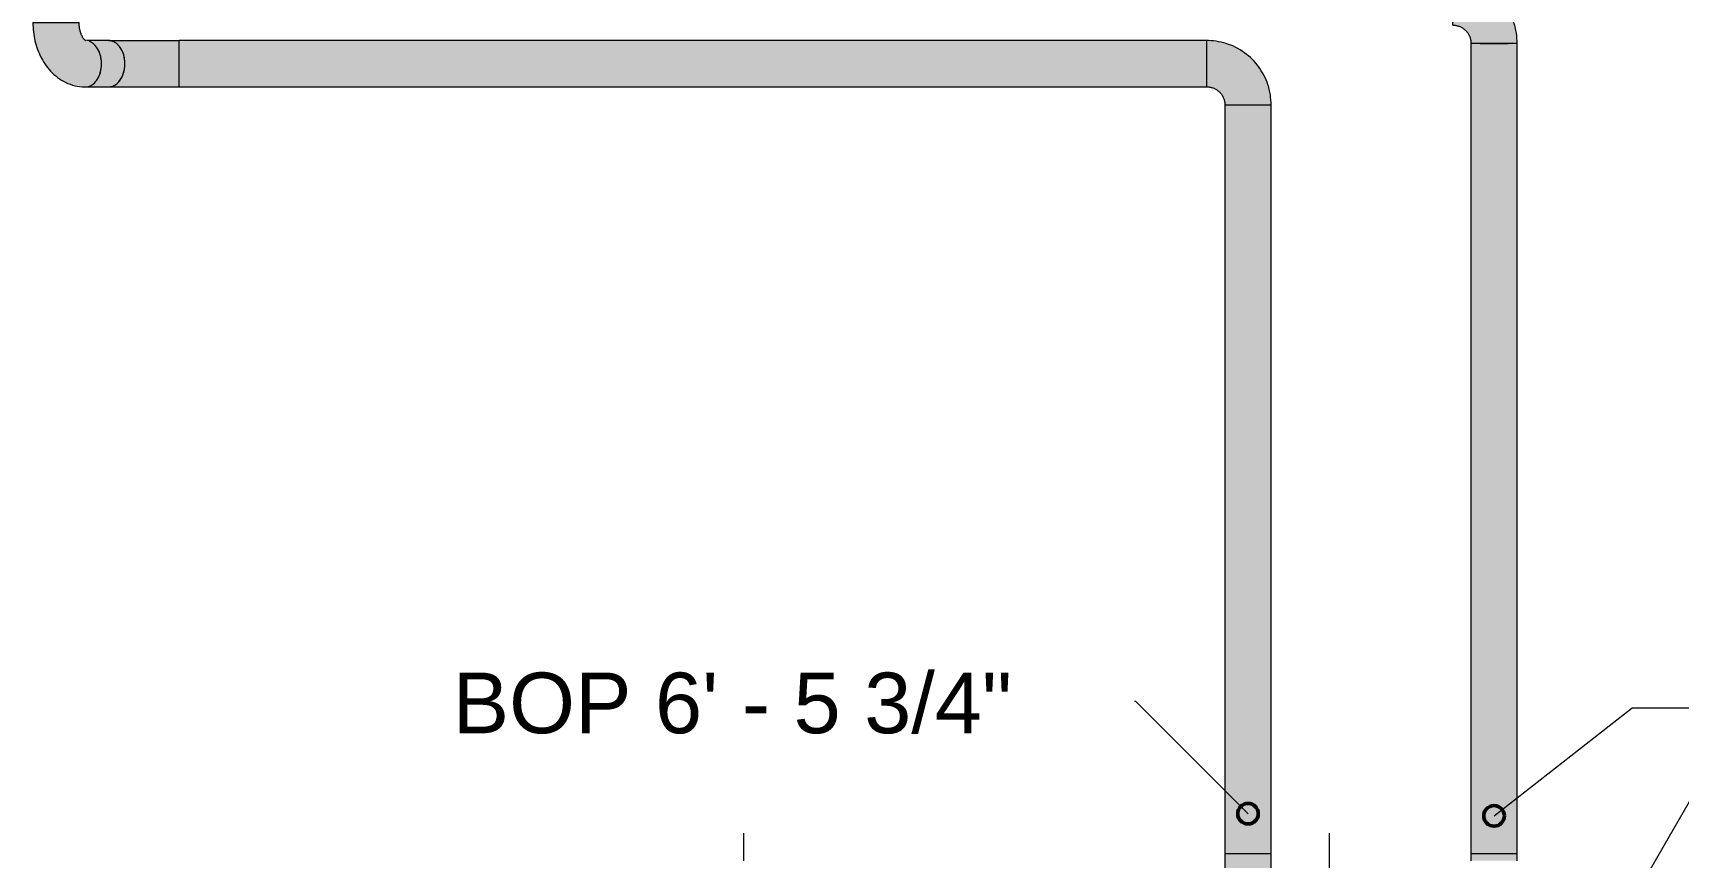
# Model space of a CAD drawing. Header units: inches. Extents: x -3385 to 41, y 7 to 1342.
# Drawn here: x -294.2 to -134.1, y 175.4 to 255.6 of the extents above; entities that cross this region are included whole.
import ezdxf

# ---------------------------------------------------------------- set-up
doc = ezdxf.new("R2010")
doc.units = ezdxf.units.IN
doc.header["$MEASUREMENT"] = 0
for name, color, linetype, lineweight in [('G-ANNO-DIMS', 111, 'Continuous', 9), ('P-PIPE', 3, 'Continuous', 9), ('P-PIPE-CNTR', 3, 'Continuous', 9)]:
    doc.layers.add(name, color=color, linetype=linetype, lineweight=lineweight)
doc.styles.add('Arial', font='arial.ttf', dxfattribs={"height": 5.901198})

# ---------------------------------------------------------------- blocks, each defined once
blk = doc.blocks.new('Elbow - Welded - Generic - Standard-1141896-LOWER PARKING')
at = {"layer": 'P-PIPE'}
for points in [[(-175.94, 169.48), (-175.94, 175.74), (-178.19, 175.75), (-178.17, 171.54), (-178.11, 171.14), (-177.89, 170.61), (-177.53, 170.14), (-177.07, 169.78), (-176.52, 169.56)], [(-175.94, 169.48), (-175.36, 169.56), (-174.82, 169.78), (-174.35, 170.14), (-173.99, 170.61), (-173.77, 171.15), (-173.69, 171.75), (-173.71, 173.12), (-173.69, 173.9), (-173.69, 175.75), (-174.82, 175.74), (-175.94, 175.74), (-175.94, 169.56)]]:
    blk.add_hatch(color=256, dxfattribs=at).paths.add_polyline_path(points, flags=0)
at = {"layer": 'P-PIPE', "flags": 128}
for points in [[(-178.19, 175.75), (-178.19, 175.59), (-178.19, 175.43), (-178.19, 175.27), (-178.19, 175.11), (-178.19, 174.95), (-178.19, 174.79), (-178.19, 174.64), (-178.19, 174.48), (-178.19, 174.33), (-178.19, 174.18), (-178.19, 174.03), (-178.19, 173.89), (-178.19, 173.75), (-178.19, 173.61), (-178.19, 173.48), (-178.19, 173.35), (-178.19, 173.22), (-178.19, 173.1), (-178.19, 172.98), (-178.19, 172.86), (-178.19, 172.75), (-178.19, 172.65), (-178.19, 172.55), (-178.19, 172.45), (-178.19, 172.37), (-178.19, 172.28), (-178.19, 172.2), (-178.19, 172.13), (-178.19, 172.06), (-178.19, 172), (-178.19, 171.95), (-178.19, 171.9), (-178.19, 171.86), (-178.19, 171.82), (-178.19, 171.79), (-178.19, 171.77), (-178.19, 171.75), (-178.19, 171.74), (-178.19, 171.73), (-178.19, 171.73)], [(-173.69, 171.73), (-173.69, 171.74), (-173.69, 171.75), (-173.69, 171.76), (-173.69, 171.78), (-173.69, 171.81), (-173.69, 171.85), (-173.69, 171.89), (-173.69, 171.94), (-173.69, 171.99), (-173.69, 172.05), (-173.69, 172.12), (-173.69, 172.19), (-173.69, 172.26), (-173.69, 172.35), (-173.69, 172.44), (-173.69, 172.53), (-173.69, 172.63), (-173.69, 172.73), (-173.69, 172.84), (-173.69, 172.95), (-173.69, 173.07), (-173.69, 173.19), (-173.69, 173.32), (-173.69, 173.45), (-173.69, 173.58), (-173.69, 173.72), (-173.69, 173.86), (-173.69, 174), (-173.69, 174.15), (-173.69, 174.3), (-173.69, 174.45), (-173.69, 174.6), (-173.69, 174.76), (-173.69, 174.91), (-173.69, 175.07), (-173.69, 175.23), (-173.69, 175.39), (-173.69, 175.55), (-173.69, 175.71), (-173.69, 175.75)]]:
    blk.add_lwpolyline(points, dxfattribs=at)
at = {"layer": 'P-PIPE'}
for start, end in [(345, 0), (195, 270), (270, 330)]:
    blk.add_arc((-175.94, 171.73), 2.25, start, end, dxfattribs=at)
for start_param, end_param in [(3.141593, 4.712389), (4.712389, 6.283185)]:
    blk.add_ellipse((-175.94, 175.75), major_axis=(2.25, 0), ratio=0.002119, start_param=start_param, end_param=end_param, dxfattribs=at)
blk = doc.blocks.new('Elbow - Welded - Generic - Standard-1086135-LOWER PARKING')
at = {"layer": 'P-PIPE'}
for points in [[(-152, 175.05), (-152, 175.74), (-154.25, 175.75), (-154.25, 175.05), (-152.02, 175.05)], [(-149.75, 175.05), (-149.75, 175.75), (-150.87, 175.74), (-152, 175.74), (-152, 175.05), (-149.78, 175.05)]]:
    blk.add_hatch(color=256, dxfattribs=at).paths.add_polyline_path(points, flags=0)
at = {"layer": 'P-PIPE', "flags": 128}
for points in [[(-154.25, 175.75), (-154.25, 175.59), (-154.25, 175.43), (-154.25, 175.27), (-154.25, 175.11), (-154.25, 175.05)], [(-149.75, 175.05), (-149.75, 175.07), (-149.75, 175.23), (-149.75, 175.39), (-149.75, 175.55), (-149.75, 175.71), (-149.75, 175.75)], [(-154.25, 171.74), (-154.25, 171.73), (-154.25, 171.73)]]:
    blk.add_lwpolyline(points, dxfattribs=at)
at = {"layer": 'P-PIPE'}
for start_param, end_param in [(3.141593, 4.712389), (4.712389, 6.283185)]:
    blk.add_ellipse((-152, 175.75), major_axis=(2.25, 0), ratio=0.002083, start_param=start_param, end_param=end_param, dxfattribs=at)
blk = doc.blocks.new('Elbow - Welded - Generic - Standard-1141939-LOWER PARKING')
at = {"layer": 'P-PIPE'}
blk.add_hatch(color=256, dxfattribs=at).paths.add_polyline_path([(-152, 254.58), (-149.75, 254.59), (-149.96, 256.21), (-150.59, 257.72), (-151.59, 259.02), (-152.88, 260.01), (-154.39, 260.64), (-156.02, 260.85), (-156.01, 259.72), (-156.01, 256.35), (-155.13, 256.11), (-154.49, 255.47), (-154.25, 254.59), (-153.12, 254.58), (-152, 254.58)], flags=0)
at = {"layer": 'P-PIPE', "flags": 128}
for points in [[(-151.32, 258.73), (-151.48, 258.91), (-151.66, 259.09), (-151.85, 259.26), (-152.04, 259.42), (-152.23, 259.58), (-152.44, 259.73), (-152.64, 259.87), (-152.86, 260), (-153.08, 260.12), (-153.3, 260.23), (-153.53, 260.34), (-153.76, 260.43), (-154, 260.52), (-154.23, 260.59), (-154.48, 260.66), (-154.72, 260.72), (-154.97, 260.76), (-155.21, 260.8), (-155.46, 260.83), (-155.71, 260.84), (-155.96, 260.85), (-156.02, 260.85)], [(-149.75, 254.59), (-149.76, 254.84), (-149.77, 255.09), (-149.8, 255.34), (-149.83, 255.58), (-149.87, 255.83), (-149.93, 256.07), (-149.99, 256.32), (-150.07, 256.56), (-150.15, 256.79), (-150.24, 257.03), (-150.35, 257.25), (-150.46, 257.48), (-150.58, 257.7), (-150.71, 257.91), (-150.84, 258.12), (-150.99, 258.33), (-151.14, 258.53), (-151.31, 258.72), (-151.32, 258.73)], [(-156.02, 256.35), (-155.95, 256.35), (-155.87, 256.35), (-155.8, 256.34), (-155.73, 256.33), (-155.66, 256.32), (-155.6, 256.3), (-155.53, 256.28), (-155.46, 256.26), (-155.39, 256.24), (-155.33, 256.21), (-155.26, 256.18), (-155.2, 256.15), (-155.14, 256.12), (-155.08, 256.08), (-155.02, 256.04), (-154.96, 256), (-154.91, 255.96), (-154.85, 255.91), (-154.8, 255.87), (-154.75, 255.82), (-154.7, 255.76), (-154.69, 255.75)], [(-154.69, 255.75), (-154.65, 255.7), (-154.6, 255.64), (-154.56, 255.59), (-154.52, 255.53), (-154.49, 255.47), (-154.45, 255.4), (-154.42, 255.34), (-154.39, 255.28), (-154.36, 255.21), (-154.34, 255.14), (-154.32, 255.08), (-154.3, 255.01), (-154.29, 254.94), (-154.27, 254.87), (-154.26, 254.8), (-154.26, 254.73), (-154.25, 254.66), (-154.25, 254.59), (-154.25, 254.59)]]:
    blk.add_lwpolyline(points, dxfattribs=at)
at = {"layer": 'P-PIPE'}
for centre, major_axis, ratio, start_param, end_param in [((-156.02, 258.6), (0, 2.25), 0.001837, 6.151238, 6.281102), ((-156.02, 258.6), (0, 2.25), 0.001837, 5.760224, 6.019303), ((-156.02, 258.6), (0, 2.25), 0.001837, 5.498127, 5.757503), ((-156.02, 258.6), (0, 2.25), 0.001837, 5.236183, 5.495704), ((-156.02, 258.6), (0, 2.25), 0.001837, 4.974288, 5.233904), ((-156.02, 258.6), (0, 2.25), 0.001837, 4.712412, 4.972105), ((-156.02, 258.6), (0, 2.25), 0.001837, 4.450542, 4.710306), ((-156.02, 258.6), (0, 2.25), 0.001837, 4.188666, 4.448506), ((-156.02, 258.6), (0, 2.25), 0.001837, 3.141593, 3.401309), ((-156.02, 258.6), (0, 2.25), 0.001837, 3.926771, 4.186707), ((-156.02, 258.6), (0, 2.25), 0.001837, 3.664826, 3.924907), ((-156.02, 258.6), (0, 2.25), 0.001837, 3.402723, 3.663108), ((-152, 254.59), (2.25, 0), 0.002083, 3.143429, 3.273416), ((-152, 254.59), (2.25, 0), 0.002083, 3.405229, 3.664628), ((-152, 254.59), (2.25, 0), 0.002083, 3.667028, 3.926691), ((-152, 254.59), (2.25, 0), 0.002083, 3.928827, 4.188618), ((-152, 254.59), (2.25, 0), 0.002083, 4.190627, 4.450502), ((-152, 254.59), (-2.25, 0), 0.002083, 1.310833, 1.570776), ((-152, 254.59), (2.25, 0), 0.002083, 4.714225, 4.974231), ((-152, 254.59), (2.25, 0), 0.002083, 4.976025, 5.236097), ((-152, 254.59), (2.25, 0), 0.002083, 5.237824, 5.497981), ((-152, 254.59), (2.25, 0), 0.002083, 5.499624, 5.759909), ((-152, 254.59), (2.25, 0), 0.002083, 5.761423, 6.021976), ((-152, 254.59), (-2.25, 0), 0.002083, 2.88163, 3.141593)]:
    blk.add_ellipse(centre, major_axis=major_axis, ratio=ratio, start_param=start_param, end_param=end_param, dxfattribs=at)
blk = doc.blocks.new('Elbow - Welded - Generic - Standard-1141916-LOWER PARKING')
at = {"layer": 'P-PIPE'}
blk.add_hatch(color=256, dxfattribs=at).paths.add_polyline_path([(-175.94, 248.58), (-173.69, 248.59), (-173.9, 250.21), (-174.53, 251.72), (-175.53, 253.02), (-176.82, 254.01), (-178.33, 254.64), (-179.96, 254.85), (-179.95, 253.45), (-179.96, 250.35), (-179.07, 250.11), (-178.43, 249.47), (-178.19, 248.59), (-177.06, 248.58), (-175.94, 248.58)], flags=0)
at = {"layer": 'P-PIPE', "flags": 128}
for points in [[(-175.02, 252.45), (-175.18, 252.64), (-175.35, 252.83), (-175.52, 253.01), (-175.7, 253.19), (-175.89, 253.35), (-176.08, 253.51), (-176.28, 253.66), (-176.49, 253.8), (-176.7, 253.94), (-176.92, 254.07), (-177.14, 254.18), (-177.37, 254.29), (-177.6, 254.39), (-177.83, 254.48), (-178.07, 254.56), (-178.31, 254.63), (-178.55, 254.69), (-178.8, 254.74), (-179.04, 254.78), (-179.29, 254.82), (-179.54, 254.84), (-179.79, 254.85), (-179.96, 254.85)], [(-173.69, 248.59), (-173.7, 248.84), (-173.71, 249.09), (-173.74, 249.34), (-173.77, 249.58), (-173.82, 249.83), (-173.87, 250.08), (-173.93, 250.32), (-174.01, 250.56), (-174.09, 250.79), (-174.19, 251.03), (-174.29, 251.25), (-174.4, 251.48), (-174.52, 251.7), (-174.65, 251.91), (-174.79, 252.12), (-174.93, 252.33), (-175.02, 252.45)], [(-179.96, 250.35), (-179.89, 250.35), (-179.82, 250.35), (-179.75, 250.34), (-179.68, 250.33), (-179.61, 250.32), (-179.54, 250.3), (-179.47, 250.28), (-179.4, 250.26), (-179.33, 250.24), (-179.27, 250.21), (-179.2, 250.18), (-179.14, 250.15), (-179.08, 250.12), (-179.02, 250.08), (-178.96, 250.04), (-178.9, 250), (-178.85, 249.96), (-178.79, 249.91), (-178.74, 249.87), (-178.69, 249.82), (-178.64, 249.76), (-178.6, 249.71), (-178.57, 249.67)], [(-178.57, 249.67), (-178.52, 249.62), (-178.48, 249.56), (-178.45, 249.5), (-178.41, 249.44), (-178.38, 249.38), (-178.35, 249.31), (-178.32, 249.25), (-178.29, 249.18), (-178.27, 249.12), (-178.25, 249.05), (-178.23, 248.98), (-178.22, 248.91), (-178.21, 248.84), (-178.2, 248.77), (-178.19, 248.7), (-178.19, 248.63), (-178.19, 248.59)]]:
    blk.add_lwpolyline(points, dxfattribs=at)
at = {"layer": 'P-PIPE'}
for centre, major_axis, ratio, start_param, end_param in [((-179.96, 252.6), (0, 2.25), 0.00166, 6.15122, 6.281066), ((-179.96, 252.6), (0, 2.25), 0.00166, 5.760235, 6.019267), ((-179.96, 252.6), (0, 2.25), 0.00166, 5.498132, 5.757467), ((-179.96, 252.6), (0, 2.25), 0.00166, 5.236186, 5.495668), ((-179.96, 252.6), (0, 2.25), 0.00166, 4.97429, 5.233868), ((-179.96, 252.6), (0, 2.25), 0.00166, 4.712413, 4.972069), ((-179.96, 252.6), (0, 2.25), 0.00166, 4.450541, 4.71027), ((-179.96, 252.6), (0, 2.25), 0.00166, 4.188664, 4.44847), ((-179.96, 252.6), (0, 2.25), 0.00166, 3.926767, 4.186671), ((-179.96, 252.6), (0, 2.25), 0.00166, 3.402712, 3.663072), ((-179.96, 252.6), (0, 2.25), 0.00166, 3.141593, 3.401273), ((-179.96, 252.6), (0, 2.25), 0.00166, 3.664819, 3.924871), ((-175.94, 248.59), (2.25, 0), 0.002119, 3.143253, 3.273327), ((-175.94, 248.59), (2.25, 0), 0.002119, 3.405052, 3.664682), ((-175.94, 248.59), (2.25, 0), 0.002119, 3.666852, 3.92672), ((-175.94, 248.59), (2.25, 0), 0.002119, 3.928651, 4.188634), ((-175.94, 248.59), (2.25, 0), 0.002119, 4.19045, 4.45051), ((-175.94, 248.59), (2.25, 0), 0.002119, 4.45225, 4.71237), ((-175.94, 248.59), (2.25, 0), 0.002119, 4.714049, 4.974226), ((-175.94, 248.59), (2.25, 0), 0.002119, 4.975848, 5.236087), ((-175.94, 248.59), (2.25, 0), 0.002119, 5.237648, 5.497963), ((-175.94, 248.59), (2.25, 0), 0.002119, 5.499447, 5.759878), ((-175.94, 248.59), (2.25, 0), 0.002119, 5.761247, 6.021919), ((-175.94, 248.59), (-2.25, 0), 0.002119, 2.881453, 3.141593)]:
    blk.add_ellipse(centre, major_axis=major_axis, ratio=ratio, start_param=start_param, end_param=end_param, dxfattribs=at)
blk = doc.blocks.new('Elbow - Welded - Generic - Standard-1266306-LOWER PARKING')
at = {"layer": 'P-PIPE'}
for points in [[(-285.23, 252.59), (-279.96, 252.6), (-279.96, 254.85), (-283.08, 254.84), (-283.84, 254.85), (-286.03, 254.84), (-286.79, 254.84), (-286.4, 254.76), (-286.03, 254.54), (-285.7, 254.18), (-285.44, 253.72), (-285.28, 253.16), (-285.23, 252.59)], [(-286.82, 250.35), (-284.6, 250.36), (-279.96, 250.35), (-279.96, 251.75), (-279.96, 252.6), (-284.1, 252.59), (-284.11, 252.59), (-285.23, 252.59), (-285.29, 252.01), (-285.44, 251.47), (-285.7, 251), (-286.03, 250.64), (-286.43, 250.42), (-286.61, 250.38)]]:
    blk.add_hatch(color=256, dxfattribs=at).paths.add_polyline_path(points, flags=0)
at = {"layer": 'P-PIPE', "flags": 128}
for points in [[(-286.83, 254.85), (-286.54, 254.85), (-286.25, 254.85), (-285.95, 254.85), (-285.64, 254.85), (-285.32, 254.85), (-284.99, 254.85), (-284.65, 254.85), (-284.31, 254.85), (-283.95, 254.85), (-283.59, 254.85), (-283.23, 254.85), (-282.86, 254.85), (-282.49, 254.85), (-282.11, 254.85), (-281.73, 254.85), (-281.34, 254.85), (-280.96, 254.85), (-280.57, 254.85), (-280.18, 254.85), (-279.96, 254.85)], [(-286.82, 250.35), (-286.54, 250.35), (-286.24, 250.35), (-285.94, 250.35), (-285.63, 250.35), (-285.31, 250.35), (-284.98, 250.35), (-284.64, 250.35), (-284.3, 250.35), (-283.95, 250.35), (-283.59, 250.35), (-283.23, 250.35), (-282.86, 250.35), (-282.48, 250.35), (-282.11, 250.35), (-281.73, 250.35), (-281.34, 250.35), (-280.96, 250.35), (-280.57, 250.35), (-280.18, 250.35), (-279.96, 250.35)]]:
    blk.add_lwpolyline(points, dxfattribs=at)
at = {"layer": 'P-PIPE'}
for centre, ratio, start_param, end_param in [((-286.82, 252.6), 0.7061, 6.150755, 6.283185), ((-286.82, 252.6), 0.7061, 5.888956, 6.018343), ((-279.96, 252.6), 0.00166, 6.151202, 6.28103), ((-279.96, 252.6), 0.00166, 5.760246, 6.019231), ((-286.82, 252.6), 0.7061, 5.627156, 5.756543), ((-286.82, 252.6), 0.7061, 4.709346, 5.494744), ((-279.96, 252.6), 0.00166, 5.498138, 5.757432), ((-279.96, 252.6), 0.00166, 5.236189, 5.495632), ((-279.96, 252.6), 0.00166, 4.974292, 5.233833), ((-279.96, 252.6), 0.00166, 4.712413, 4.972033), ((-286.82, 252.6), 0.7061, 3.794561, 4.709346), ((-279.96, 252.6), 0.00166, 4.45054, 4.710234), ((-279.96, 252.6), 0.00166, 4.188662, 4.448435), ((-279.96, 252.6), 0.00166, 3.926763, 4.186635), ((-286.82, 252.6), 0.7061, 3.141593, 3.400349), ((-286.82, 252.6), 0.7061, 3.532761, 3.662148), ((-279.96, 252.6), 0.00166, 3.664813, 3.924836), ((-279.96, 252.6), 0.00166, 3.4027, 3.663036), ((-279.96, 252.6), 0.00166, 3.141593, 3.401237)]:
    blk.add_ellipse(centre, major_axis=(0, 2.25), ratio=ratio, start_param=start_param, end_param=end_param, dxfattribs=at)
blk = doc.blocks.new('Elbow - Welded - Generic - Standard-1266299-LOWER PARKING')
at = {"layer": 'P-PIPE'}
for points in [[(-289.57, 250.43), (-290.25, 250.55), (-291.32, 251.18), (-292.23, 252.17), (-292.94, 253.47), (-293.38, 254.98), (-293.53, 256.6), (-294.19, 256.6), (-294.11, 255.53), (-293.97, 254.8), (-293.77, 254.09), (-293.37, 253.17), (-292.94, 252.47), (-292.57, 251.99), (-292.16, 251.58), (-291.65, 251.18), (-291.14, 250.86), (-290.31, 250.54), (-289.88, 250.47)], [(-289.1, 250.34), (-288.68, 250.42), (-288.3, 250.65), (-287.97, 251), (-287.72, 251.46), (-287.56, 252.02), (-287.51, 252.6), (-287.57, 253.18), (-287.72, 253.72), (-287.98, 254.19), (-288.31, 254.54), (-288.73, 254.78), (-289.06, 254.88), (-289.23, 255.03), (-289.4, 255.29), (-289.56, 255.69), (-289.69, 256.6), (-290.82, 256.6), (-293.53, 256.6), (-293.38, 254.98), (-292.93, 253.45), (-292.23, 252.17), (-291.32, 251.18), (-290.25, 250.55), (-289.33, 250.38)]]:
    blk.add_hatch(color=256, dxfattribs=at).paths.add_polyline_path(points, flags=0)
blk.add_line((-289.11, 250.34), (-289.09, 250.34), dxfattribs=at)
at = {"layer": 'P-PIPE', "flags": 128}
for points in [[(-294.19, 256.6), (-294.19, 256.38), (-294.18, 256.15), (-294.16, 255.93), (-294.14, 255.71), (-294.11, 255.48), (-294.08, 255.26), (-294.03, 255.04), (-293.99, 254.82), (-293.93, 254.61), (-293.87, 254.39), (-293.8, 254.18), (-293.73, 253.97), (-293.65, 253.76), (-293.56, 253.55), (-293.47, 253.35), (-293.37, 253.15), (-293.26, 252.96), (-293.15, 252.77), (-293.02, 252.58), (-292.9, 252.39), (-292.76, 252.22), (-292.62, 252.04), (-292.47, 251.87), (-292.31, 251.71), (-292.14, 251.56), (-291.97, 251.41), (-291.79, 251.26), (-291.6, 251.13), (-291.41, 251), (-291.21, 250.89), (-291, 250.78), (-290.78, 250.68), (-290.56, 250.6), (-290.34, 250.52), (-290.11, 250.46), (-289.87, 250.41), (-289.64, 250.37), (-289.4, 250.35), (-289.16, 250.34), (-289.11, 250.34)], [(-289.04, 254.83), (-289.04, 254.83), (-289.05, 254.83), (-289.06, 254.84), (-289.07, 254.85), (-289.08, 254.86), (-289.1, 254.87), (-289.12, 254.89), (-289.14, 254.91), (-289.17, 254.94), (-289.2, 254.97), (-289.23, 255), (-289.26, 255.04), (-289.29, 255.09), (-289.32, 255.13), (-289.35, 255.19), (-289.38, 255.24), (-289.41, 255.31), (-289.45, 255.37), (-289.48, 255.44), (-289.5, 255.51), (-289.53, 255.59), (-289.56, 255.67), (-289.58, 255.75), (-289.6, 255.84), (-289.62, 255.93), (-289.64, 256.02), (-289.65, 256.11), (-289.67, 256.2), (-289.68, 256.3), (-289.68, 256.39), (-289.69, 256.49), (-289.69, 256.59), (-289.69, 256.6)]]:
    blk.add_lwpolyline(points, dxfattribs=at)
at = {"layer": 'P-PIPE'}
for centre, major_axis, ratio, start_param, end_param in [((-291.94, 256.6), (2.25, 0), 0.002219, 3.141593, 3.401971), ((-291.94, 256.6), (2.25, 0), 0.002219, 3.402936, 3.663771), ((-291.94, 256.6), (2.25, 0), 0.002219, 3.664942, 3.92557), ((-291.94, 256.6), (2.25, 0), 0.002219, 3.92684, 4.187369), ((-291.94, 256.6), (2.25, 0), 0.002219, 4.188705, 4.449169), ((-291.94, 256.6), (2.25, 0), 0.002219, 4.450557, 4.710968), ((-291.94, 256.6), (-2.25, 0), 0.002219, 1.570812, 1.831175), ((-291.94, 256.6), (2.25, 0), 0.002219, 4.974257, 5.234567), ((-291.94, 256.6), (2.25, 0), 0.002219, 5.236121, 5.496366), ((-291.94, 256.6), (2.25, 0), 0.002219, 5.49802, 5.758166), ((-291.94, 256.6), (2.25, 0), 0.002219, 5.760023, 6.019965), ((-291.94, 256.6), (2.25, 0), 0.002219, 6.151571, 6.281764), ((-289.1, 252.59), (0, 2.25), 0.7061, 5.888935, 6.018302), ((-289.1, 252.59), (0, 2.25), 0.7061, 5.627136, 5.756503), ((-289.1, 252.59), (0, 2.25), 0.7061, 5.236276, 5.494703), ((-289.1, 252.59), (0, 2.25), 0.7061, 4.974336, 5.232904), ((-289.1, 252.59), (0, 2.25), 0.7061, 4.712424, 4.971104), ((-289.1, 252.59), (0, 2.25), 0.7061, 3.926667, 4.185706), ((-289.1, 252.59), (0, 2.25), 0.7061, 4.188607, 4.447506), ((-289.1, 252.59), (0, 2.25), 0.7061, 4.450519, 4.709305), ((-289.1, 252.59), (0, 2.25), 0.7061, 3.138509, 3.400308), ((-289.1, 252.59), (0, 2.25), 0.7061, 3.532741, 3.662107), ((-289.1, 252.59), (0, 2.25), 0.7061, 3.79454, 3.923907)]:
    blk.add_ellipse(centre, major_axis=major_axis, ratio=ratio, start_param=start_param, end_param=end_param, dxfattribs=at)

msp = doc.modelspace()

# ---------------------------------------------------------------- hatches: boundary and pattern name
at = {"layer": 'P-PIPE'}
for points in [[(-287.508, 252.594), (-285.233, 252.599), (-285.288, 253.181), (-285.448, 253.724), (-285.701, 254.189), (-286.031, 254.546), (-286.414, 254.77), (-286.854, 254.846), (-288.953, 254.837), (-288.653, 254.744), (-288.303, 254.538), (-287.973, 254.179), (-287.721, 253.713), (-287.562, 253.17), (-287.531, 252.837)], [(-179.953, 252.601), (-179.956, 254.851), (-279.961, 254.837), (-279.958, 253.45), (-279.958, 252.602), (-182.599, 252.601)], [(-152, 175.743), (-152, 254.581), (-154.25, 254.583), (-154.25, 175.748), (-153.125, 175.744), (-152.018, 175.743)], [(-152, 175.743), (-149.75, 175.748), (-149.75, 254.585), (-150.875, 254.581), (-152, 254.581), (-152, 177.85)], [(-289.092, 250.341), (-286.816, 250.346), (-286.405, 250.423), (-286.022, 250.649), (-285.695, 251.007), (-285.443, 251.474), (-285.286, 252.017), (-285.232, 252.599), (-287.508, 252.594), (-287.561, 252.012), (-287.719, 251.469), (-287.974, 250.997), (-288.303, 250.64), (-288.686, 250.417), (-288.889, 250.379)], [(-179.956, 250.351), (-179.953, 251.784), (-179.953, 252.601), (-279.958, 252.597), (-279.96, 250.352), (-182.599, 250.351)], [(-175.941, 175.743), (-175.941, 248.581), (-178.191, 248.583), (-178.191, 175.748), (-177.066, 175.744), (-176.523, 175.743)], [(-175.941, 175.743), (-173.691, 175.748), (-173.691, 248.586), (-174.816, 248.582), (-175.941, 248.581), (-175.941, 177.85)]]:
    msp.add_hatch(color=256, dxfattribs=at).paths.add_polyline_path(points, flags=0)
h = msp.add_hatch(color=256, dxfattribs=at)
h.paths.add_polyline_path([(-288.684, 250.418), (-288.681, 250.418), (-288.683, 250.418)], flags=0)
h.paths.add_polyline_path([(-288.301, 250.643), (-288.298, 250.644), (-288.295, 250.649)], flags=0)
h.paths.add_polyline_path([(-287.972, 251), (-287.97, 251.002), (-287.869, 251.19)], flags=0)
h.paths.add_polyline_path([(-287.72, 251.466), (-287.719, 251.469), (-287.72, 251.467)], flags=0)
h.paths.add_polyline_path([(-287.562, 252.008), (-287.561, 252.012), (-287.54, 252.24)], flags=0)
h.paths.add_polyline_path([(-287.509, 252.591), (-287.508, 252.594), (-287.509, 252.592)], flags=0)
h.paths.add_polyline_path([(-287.563, 253.173), (-287.564, 253.176), (-287.63, 253.4)], flags=0)
h.paths.add_polyline_path([(-287.723, 253.715), (-287.723, 253.719), (-287.723, 253.716)], flags=0)
h.paths.add_polyline_path([(-287.975, 254.181), (-287.977, 254.184), (-288.14, 254.361)], flags=0)
h.paths.add_polyline_path([(-288.305, 254.539), (-288.307, 254.541), (-288.306, 254.539)], flags=0)

# ---------------------------------------------------------------- linework, layer by layer
at = {"layer": 'G-ANNO-DIMS'}
for p, q in [((-186.865, 190.547), (-197.789, 190.547)), ((-175.941, 179.623), (-186.865, 190.547)), ((-152, 179.408), (-138.546, 189.926)), ((-138.546, 189.926), (-125.023, 189.926)), ((-138.221, 171.736), (-132.992, 180.793))]:
    msp.add_line(p, q, dxfattribs=at)
at = {"layer": 'G-ANNO-DIMS', "lineweight": 50}
for centre in [(-175.941, 179.623), (-152, 179.408)]:
    msp.add_circle(centre, 1, dxfattribs=at)
at = {"layer": 'P-PIPE'}
for p, q in [((-286.826, 254.846), (-288.968, 254.841)), ((-179.956, 254.851), (-279.961, 254.852)), ((-154.25, 254.585), (-154.25, 175.748)), ((-149.75, 175.748), (-149.75, 254.585)), ((-289.092, 250.341), (-286.816, 250.346)), ((-279.961, 250.352), (-179.956, 250.351)), ((-178.191, 248.586), (-178.191, 175.748)), ((-173.691, 175.748), (-173.691, 248.586))]:
    msp.add_line(p, q, dxfattribs=at)
for centre, major_axis, ratio, start_param, end_param in [((-289.097, 252.591), (-0.005, 2.25), 0.7060997, 5.7595865, 5.888953), ((-286.821, 252.596), (-0.005, 2.25), 0.7060997, 6.0213859, 6.1507727), ((-286.821, 252.596), (-0.005, 2.25), 0.7060997, 5.7595865, 5.8889733), ((-279.961, 252.602), (0, 2.25), 0.0016601, 6.0213859, 6.1512143), ((-279.961, 252.602), (0, 2.25), 0.0016601, 5.7595865, 6.0199184), ((-179.956, 252.601), (0, 2.25), 0.0016601, 6.0213859, 6.151407), ((-152, 254.585), (2.25, 0), 0.0020833, 3.2734053, 3.403392), ((-152, 254.585), (2.25, 0), 0.0020833, 3.4046419, 3.6651914), ((-152, 254.585), (2.25, 0), 0.0020833, 3.6667065, 3.9269908), ((-152, 254.585), (2.25, 0), 0.0020833, 3.9286339, 4.1887902), ((-152, 254.585), (2.25, 0), 0.0020833, 4.1905175, 4.4505896), ((-152, 254.585), (2.25, 0), 0.0020833, 4.4523844, 4.712389), ((-152, 254.585), (-2.25, 0), 0.0020833, 1.572654, 1.8325957), ((-152, 254.585), (2.25, 0), 0.0020833, 4.9761135, 5.2359878), ((-152, 254.585), (2.25, 0), 0.0020833, 5.2379971, 5.4977871), ((-152, 254.585), (2.25, 0), 0.0020833, 5.4999245, 5.7595865), ((-152, 254.585), (2.25, 0), 0.0020833, 5.7619891, 6.0213859), ((-152, 254.585), (2.25, 0), 0.0020833, 6.1531986, 6.2831853), ((-289.097, 252.591), (-0.005, 2.25), 0.7060997, 4.712389, 5.6271537), ((-286.821, 252.596), (-0.005, 2.25), 0.7060997, 5.4977871, 5.7570748), ((-286.821, 252.596), (-0.005, 2.25), 0.7060997, 5.2359878, 5.4950638), ((-286.821, 252.596), (-0.005, 2.25), 0.7060997, 4.9741884, 5.2331251), ((-286.821, 252.596), (-0.005, 2.25), 0.7060997, 4.712389, 4.9712143), ((-279.961, 252.602), (0, 2.25), 0.0016601, 5.4977871, 5.7578082), ((-279.961, 252.602), (0, 2.25), 0.0016601, 5.2359878, 5.4958589), ((-279.961, 252.602), (0, 2.25), 0.0016601, 4.9741884, 5.2339607), ((-279.961, 252.602), (0, 2.25), 0.0016601, 4.712389, 4.9720822), ((-179.956, 252.601), (0, 2.25), 0.0016601, 4.9741884, 5.1027523), ((-179.956, 252.601), (0, 2.25), 0.0016601, 4.712389, 4.972117), ((-289.097, 252.591), (-0.005, 2.25), 0.7060997, 3.9269908, 4.712389), ((-286.821, 252.596), (-0.005, 2.25), 0.7060997, 3.9269908, 4.1854625), ((-286.821, 252.596), (-0.005, 2.25), 0.7060997, 4.1887902, 4.4474007), ((-286.821, 252.596), (-0.005, 2.25), 0.7060997, 4.4505896, 4.7093113), ((-279.961, 252.602), (0, 2.25), 0.0016601, 3.9269908, 4.1864326), ((-279.961, 252.602), (0, 2.25), 0.0016601, 4.4505896, 4.7102092), ((-279.961, 252.602), (0, 2.25), 0.0016601, 4.1887902, 4.4483307), ((-179.956, 252.601), (0, 2.25), 0.0016601, 3.9269908, 4.1864715), ((-179.956, 252.601), (0, 2.25), 0.0016601, 4.4505896, 4.7102452), ((-179.956, 252.601), (0, 2.25), 0.0016601, 4.1887902, 4.4483681), ((-289.097, 252.591), (-0.005, 2.25), 0.7060997, 3.1415927, 3.2709592), ((-289.097, 252.591), (-0.005, 2.25), 0.7060997, 3.403392, 3.5327586), ((-289.097, 252.591), (-0.005, 2.25), 0.7060997, 3.6651914, 3.7945579), ((-286.821, 252.596), (-0.005, 2.25), 0.7060997, 3.1415927, 3.2709794), ((-286.821, 252.596), (-0.005, 2.25), 0.7060997, 3.403392, 3.5327788), ((-286.821, 252.596), (-0.005, 2.25), 0.7060997, 3.6651914, 3.9234528), ((-279.961, 252.602), (0, 2.25), 0.0016601, 3.403392, 3.662373), ((-279.961, 252.602), (0, 2.25), 0.0016601, 3.1415927, 3.271421), ((-279.961, 252.602), (0, 2.25), 0.0016601, 3.6651914, 3.9244832), ((-179.956, 252.601), (0, 2.25), 0.0016601, 3.1415927, 3.2717154), ((-179.956, 252.601), (0, 2.25), 0.0016601, 3.6651914, 3.9245246), ((-179.956, 252.601), (0, 2.25), 0.0016601, 3.403392, 3.6624195), ((-175.941, 248.586), (2.25, 0), 0.0021194, 3.2733176, 3.403392), ((-175.941, 248.586), (2.25, 0), 0.0021194, 3.4045215, 3.6651914), ((-175.941, 248.586), (2.25, 0), 0.0021194, 3.6665608, 3.9269908), ((-175.941, 248.586), (2.25, 0), 0.0021194, 3.9284759, 4.1887902), ((-175.941, 248.586), (2.25, 0), 0.0021194, 4.1903515, 4.4505896), ((-175.941, 248.586), (2.25, 0), 0.0021194, 4.4522119, 4.712389), ((-175.941, 248.586), (2.25, 0), 0.0021194, 4.7140682, 4.9741884), ((-175.941, 248.586), (2.25, 0), 0.0021194, 4.9759286, 5.2359878), ((-175.941, 248.586), (2.25, 0), 0.0021194, 5.2378042, 5.4977871), ((-175.941, 248.586), (2.25, 0), 0.0021194, 5.4997193, 5.7595865), ((-175.941, 248.586), (2.25, 0), 0.0021194, 5.7617586, 6.0213859), ((-175.941, 248.586), (2.25, 0), 0.0021194, 6.1531109, 6.2831853), ((-175.941, 175.748), (2.25, 0), 0.0021194, 3.1415927, 4.712389), ((-175.941, 175.748), (2.25, 0), 0.0021194, 4.712389, 6.2831853), ((-152, 175.748), (2.25, 0), 0.0020833, 3.1415927, 4.712389), ((-152, 175.748), (2.25, 0), 0.0020833, 4.712389, 6.2831853)]:
    msp.add_ellipse(centre, major_axis=major_axis, ratio=ratio, start_param=start_param, end_param=end_param, dxfattribs=at)
at = {"layer": 'P-PIPE-CNTR'}
for p, q in [((-225.001, 175.045), (-225.001, 177.732)), ((-168, 165.743), (-168, 177.743))]:
    msp.add_line(p, q, dxfattribs=at)

# ---------------------------------------------------------------- block references
at = {"layer": 'P-PIPE'}
for name in ['Elbow - Welded - Generic - Standard-1141939-LOWER PARKING', 'Elbow - Welded - Generic - Standard-1266299-LOWER PARKING', 'Elbow - Welded - Generic - Standard-1266306-LOWER PARKING', 'Elbow - Welded - Generic - Standard-1141916-LOWER PARKING', 'Elbow - Welded - Generic - Standard-1141896-LOWER PARKING', 'Elbow - Welded - Generic - Standard-1086135-LOWER PARKING']:
    msp.add_blockref(name, (0, 0), dxfattribs=at)

# ---------------------------------------------------------------- next in the draw order: texts
at = {"layer": 'G-ANNO-DIMS', "insert": (-253.349, 193.351), "char_height": 5.9012, "width": 64.872, "attachment_point": 1, "line_spacing_factor": 0.938532, "style": 'Arial', "bg_fill": 3, "box_fill_scale": 1.25, "bg_fill_color": 0, "bg_fill_transparency": 0}
msp.add_mtext('BOP 6\' - 5 3/4"', dxfattribs=at)

doc.saveas('drawing.dxf')
